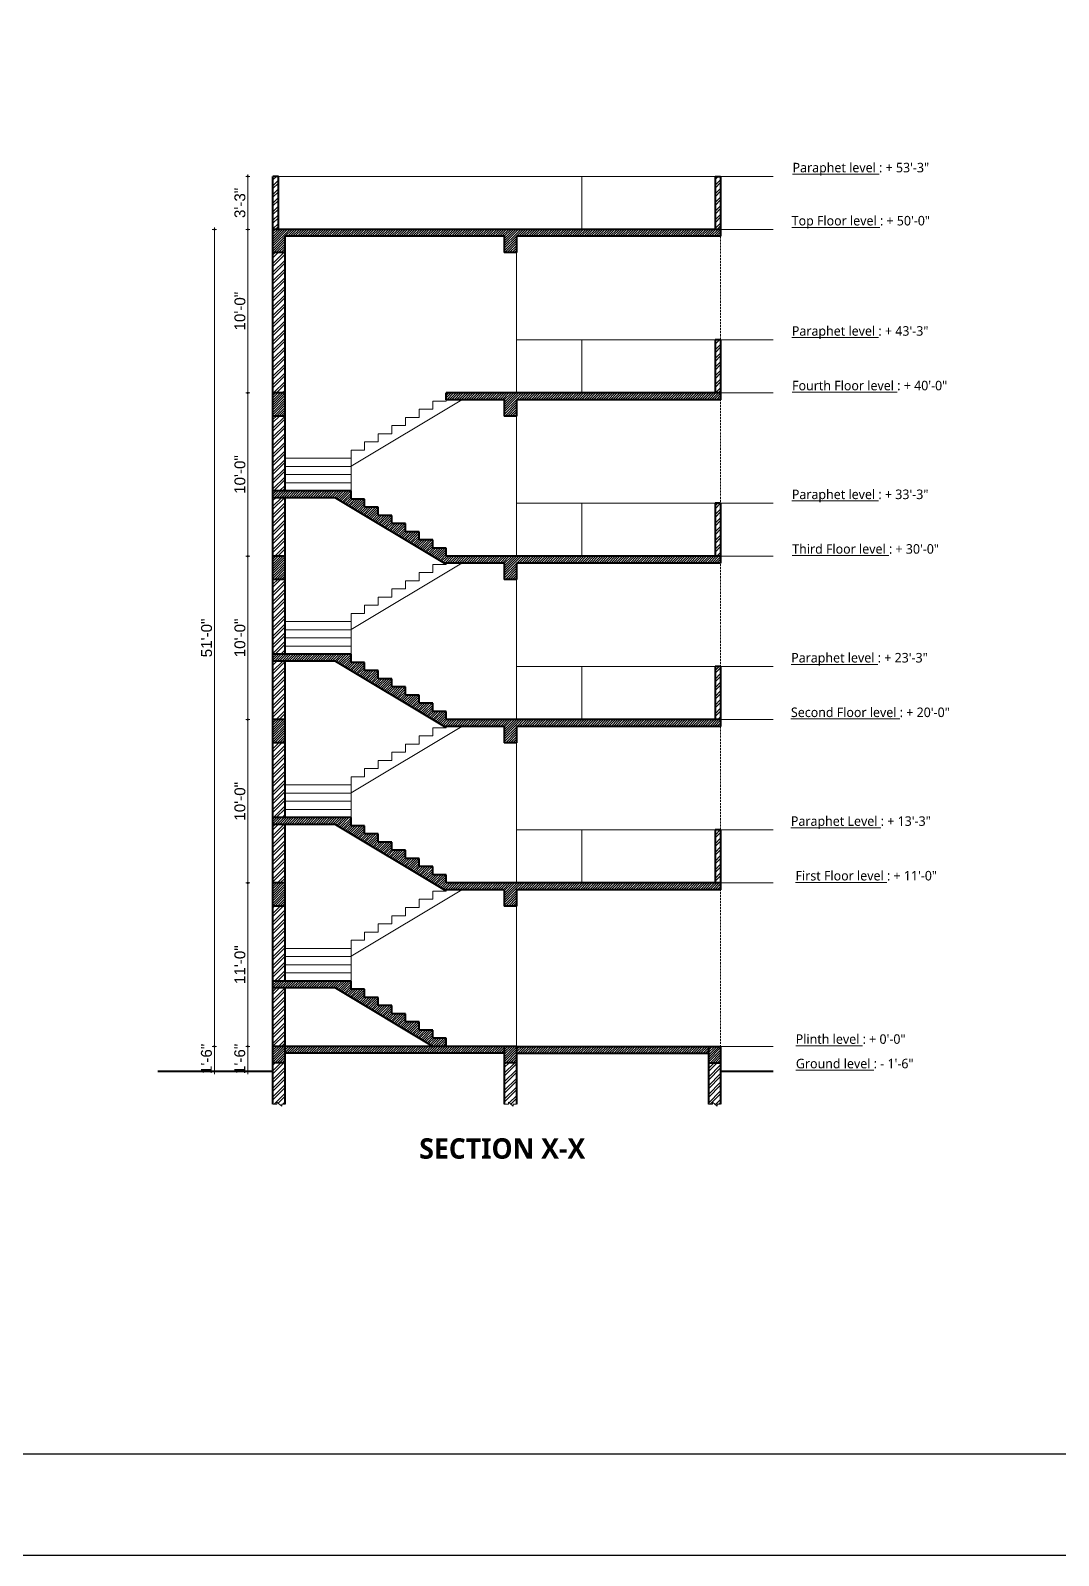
# Model space of a CAD drawing. Header units: inches. Extents: x -71 to 2682309, y -3332 to 801571.
# Drawn here: x 2657306 to 2658062, y 799331 to 800451 of the extents above; entities that cross this region are included whole.
import ezdxf

# ---------------------------------------------------------------- set-up
doc = ezdxf.new("R2010")
doc.units = ezdxf.units.IN
doc.header["$MEASUREMENT"] = 0
doc.header["$PDMODE"] = 99
doc.linetypes.add('DASHED', pattern=[0.75, 0.5, -0.25])
for name, color, linetype, lineweight in [('BORDER', 5, 'Continuous', 60), ('CONC. OUTLINE RA', 150, 'Continuous', 40), ('dimension EA', 251, 'Continuous', 5), ('DOOR-WIN RA', 3, 'Continuous', 20), ('ele 3', 144, 'Continuous', 15), ('Hatch', 254, 'Continuous', 9), ('hatch EA', 253, 'Continuous', 5), ('HATCH RA', 8, 'Continuous', 9), ('Text', 7, 'Continuous', 20), ('wall EA', 24, 'Continuous', 40), ('Win EA', 114, 'Continuous', 5)]:
    doc.layers.add(name, color=color, linetype=linetype, lineweight=lineweight)
doc.layers.add('lettring', color=7, linetype='Continuous')
doc.styles.add('DIM 8', font='arial.ttf', dxfattribs={"height": 8})
doc.styles.get("Standard").update_dxf_attribs({"font": 'arial.ttf'})
doc.dimstyles.new('Copy of DIM 8', dxfattribs={"dimtxt": 8, "dimasz": 1, "dimexe": 6, "dimexo": 18, "dimgap": 1.6875, "dimtad": 1, "dimdec": 0, "dimzin": 3, "dimdsep": 46, "dimlunit": 4, "dimtxsty": 'DIM 8', "dimblk": 'dot 2', "dimcen": 0.09375, "dimse1": 1, "dimse2": 1, "dimclrd": 1, "dimclre": 1, "dimclrt": 256, "dimadec": 0, "dimazin": 0, "dimtfac": 0.75, "dimtdec": 0, "dimtix": 1, "dimtmove": 1, "dimatfit": 3, "dimldrblk": 'DOT', "dimfxl": 1, "dimtolj": 1, "dimtzin": 0, "dimlwd": 9, "dimlwe": 9, "dimarcsym": 0})
pattern_1 = [(45, (-11089.0925, 13350), (-3.181980515, 3.181980515), []), (45, (-11086.971, 13350), (-3.181980515, 3.181980515), [])]
pattern_2 = [(45, (-11089.0925, 13350.9999), (-0.8838834765, 0.8838834765), [])]

# ---------------------------------------------------------------- blocks, each defined once
blk = doc.blocks.new('dot1')
at = {"layer": 'Hatch'}
h = blk.add_hatch(color=256, dxfattribs=at)
edge = h.paths.add_edge_path()
edge.add_arc((0, 0), 1, 0, 360)
for p, q in [((3, 0), (-3, 0)), ((0, 3), (0, -3))]:
    blk.add_line(p, q, dxfattribs=at)
blk.add_circle((0, 0), 1, dxfattribs=at)
blk = doc.blocks.new('dot 2')
at = {"layer": 'Hatch', "xscale": 0.5, "yscale": 0.5, "zscale": 0.5}
blk.add_blockref('dot1', (0, 0), dxfattribs=at)
blk = doc.blocks.new('*D313')
at = {"layer": 'Defpoints', "color": 0, "transparency": 16777216}
for p in [(2657465.9, 799704.5), (2657484.4, 799704.5), (2657484.4, 799686.1)]:
    blk.add_point(p, dxfattribs=at)
at = {"layer": 'lettring', "color": 1, "lineweight": 9, "transparency": 16777216}
for p, q in [((2657465.9, 799705.5), (2657465.9, 799706.5)), ((2657465.9, 799686.1), (2657465.9, 799704.5)), ((2657465.9, 799685.1), (2657465.9, 799684.1))]:
    blk.add_line(p, q, dxfattribs=at)
for p, rotation in [((2657465.9, 799704.5), 270), ((2657465.9, 799686.1), 90)]:
    blk.add_blockref('dot 2', p, dxfattribs=dict(at, rotation=rotation))
at = {"layer": 'lettring', "transparency": 16777216, "insert": (2657460.1, 799695.3), "char_height": 8, "attachment_point": 5, "rotation": 90, "style": 'DIM 8'}
blk.add_mtext('\\A1;1\'-6"', dxfattribs=at)
blk = doc.blocks.new('_Dot')
at = {"color": 0, "linetype": 'ByBlock', "lineweight": -2}
blk.add_line((-0.5, 0), (-1, 0), dxfattribs=at)
at = {"color": 0, "linetype": 'ByBlock', "const_width": 0.5}
blk.add_lwpolyline([(-0.25, 0, 1), (0.25, 0, 1)], format="xyb", close=True, dxfattribs=at)
blk = doc.blocks.new('*D321')
at = {"layer": 'Defpoints', "color": 0, "transparency": 16777216}
for p in [(2657484.4, 799704.5), (2657441.4, 799686.1), (2657484.4, 799686.1)]:
    blk.add_point(p, dxfattribs=at)
at = {"layer": 'lettring', "color": 1, "lineweight": 9, "transparency": 16777216}
for p, q in [((2657441.4, 799705.5), (2657441.4, 799706.5)), ((2657441.4, 799704.5), (2657441.4, 799686.1)), ((2657441.4, 799685.1), (2657441.4, 799684.1))]:
    blk.add_line(p, q, dxfattribs=at)
for p, rotation in [((2657441.4, 799704.5), 270), ((2657441.4, 799686.1), 90)]:
    blk.add_blockref('dot 2', p, dxfattribs=dict(at, rotation=rotation))
at = {"layer": 'lettring', "transparency": 16777216, "insert": (2657435.6, 799695.3), "char_height": 8, "attachment_point": 5, "rotation": 90, "style": 'DIM 8'}
blk.add_mtext('\\A1;1\'-6"', dxfattribs=at)

msp = doc.modelspace()

# ---------------------------------------------------------------- hatches: boundary and pattern name
at = {"layer": 'hatch EA'}
h = msp.add_hatch(dxfattribs=at)
h.set_pattern_fill('ANSI32', color=256, scale=12)
h.set_pattern_definition([(45, (-11089.0925, 13351), (-3.181980515, 3.181980515), []), (45, (-11086.971, 13351), (-3.181980515, 3.181980515), [])])
h.paths.add_polyline_path([(2657488.4, 800343.5), (2657484.4, 800343.5), (2657484.4, 800304.5), (2657488.4, 800304.5)])
h.paths.add_polyline_path([(2657809.3, 800304.5), (2657813.3, 800304.5), (2657813.3, 800343.5), (2657809.3, 800343.5)])
h.paths.add_polyline_path([(2657813.3, 800223.5), (2657809.3, 800223.5), (2657809.3, 800184.5), (2657813.3, 800184.5)])
h.paths.add_polyline_path([(2657484.4, 800184.5), (2657493.4, 800184.5), (2657493.4, 800287.5), (2657484.4, 800287.5)])
h.paths.add_polyline_path([(2657493.4, 800167.5), (2657484.4, 800167.5), (2657484.4, 800112.5), (2657493.4, 800112.5)])
h.paths.add_polyline_path([(2657493.4, 800107.5), (2657484.4, 800107.5), (2657484.4, 800064.5), (2657493.4, 800064.5)])
h.paths.add_polyline_path([(2657493.4, 800047.5), (2657484.4, 800047.5), (2657484.4, 799992.5), (2657493.4, 799992.5)])
h.paths.add_polyline_path([(2657493.4, 799987.5), (2657484.4, 799987.5), (2657484.4, 799944.5), (2657493.4, 799944.5)])
h.paths.add_polyline_path([(2657493.4, 799927.5), (2657484.4, 799927.5), (2657484.4, 799872.5), (2657493.4, 799872.5)])
h.paths.add_polyline_path([(2657484.4, 799824.5), (2657493.4, 799824.5), (2657493.4, 799867.5), (2657484.4, 799867.5)])
h.paths.add_polyline_path([(2657484.4, 799752.5), (2657493.4, 799752.5), (2657493.4, 799807.5), (2657484.4, 799807.5)])
h.paths.add_polyline_path([(2657493.4, 799747.5), (2657484.4, 799747.5), (2657484.4, 799704.5), (2657493.4, 799704.5)])
h.paths.add_polyline_path([(2657809.3, 799824.5), (2657813.3, 799824.5), (2657813.3, 799863.5), (2657809.3, 799863.5)])
h.paths.add_polyline_path([(2657809.3, 799944.5), (2657813.3, 799944.5), (2657813.3, 799983.5), (2657809.3, 799983.5)])
h.paths.add_polyline_path([(2657813.3, 800103.5), (2657809.3, 800103.5), (2657809.3, 800064.5), (2657813.3, 800064.5)])
h = msp.add_hatch(dxfattribs=at)
h.set_pattern_fill('ANSI31', color=256, scale=10)
h.set_pattern_definition(pattern_2)
h.paths.add_polyline_path([(2657663.4, 800304.5), (2657484.4, 800304.5), (2657484.4, 800287.5), (2657493.4, 800287.5), (2657493.4, 800299.5), (2657654.4, 800299.5), (2657654.4, 800287.5), (2657663.4, 800287.5)])
h = msp.add_hatch(dxfattribs=at)
h.set_pattern_fill('ANSI31', color=256, scale=10)
h.set_pattern_definition(pattern_2)
h.paths.add_polyline_path([(2657813.3, 800304.5), (2657663.4, 800304.5), (2657663.4, 800299.5), (2657813.3, 800299.5)])
h = msp.add_hatch(dxfattribs=at)
h.set_pattern_fill('ANSI31', color=256, scale=10)
h.set_pattern_definition(pattern_2)
h.paths.add_polyline_path([(2657493.4, 800184.5), (2657484.4, 800184.5), (2657484.4, 800167.5), (2657493.4, 800167.5)])
h = msp.add_hatch(dxfattribs=at)
h.set_pattern_fill('ANSI31', color=256, scale=10)
h.set_pattern_definition(pattern_2)
h.paths.add_polyline_path([(2657663.4, 800184.5), (2657611.8, 800184.5), (2657611.8, 800179.5), (2657654.4, 800179.5), (2657654.4, 800167.5), (2657663.4, 800167.5)])
h = msp.add_hatch(dxfattribs=at)
h.set_pattern_fill('ANSI31', color=256, scale=10)
h.set_pattern_definition(pattern_2)
h.paths.add_polyline_path([(2657813.3, 800184.5), (2657663.4, 800184.5), (2657663.4, 800179.5), (2657813.3, 800179.5)])
h = msp.add_hatch(dxfattribs=at)
h.set_pattern_fill('ANSI31', color=256, scale=10)
h.set_pattern_definition(pattern_2)
h.paths.add_polyline_path([(2657541.8, 800112.5), (2657484.4, 800112.5), (2657484.4, 800107.5), (2657530.5, 800107.5), (2657610.5, 800059.5), (2657654.4, 800059.5), (2657654.4, 800047.5), (2657663.4, 800047.5), (2657663.4, 800064.5), (2657611.8, 800064.5), (2657611.8, 800070.5), (2657601.8, 800070.5), (2657601.8, 800076.5), (2657591.8, 800076.5), (2657591.8, 800082.5), (2657581.8, 800082.5), (2657581.8, 800088.5), (2657571.8, 800088.5), (2657571.8, 800094.5), (2657561.8, 800094.5), (2657561.8, 800100.5), (2657551.8, 800100.5), (2657551.8, 800106.5), (2657541.8, 800106.5)])
h.paths.add_polyline_path([(2657493.4, 800064.5), (2657484.4, 800064.5), (2657484.4, 800047.5), (2657493.4, 800047.5)], flags=0)
h = msp.add_hatch(dxfattribs=at)
h.set_pattern_fill('ANSI31', color=256, scale=10)
h.set_pattern_definition(pattern_2)
h.paths.add_polyline_path([(2657493.4, 800064.5), (2657484.4, 800064.5), (2657484.4, 800047.5), (2657493.4, 800047.5)])
h = msp.add_hatch(dxfattribs=at)
h.set_pattern_fill('ANSI31', color=256, scale=10)
h.set_pattern_definition(pattern_2)
h.paths.add_polyline_path([(2657813.3, 800064.5), (2657663.4, 800064.5), (2657663.4, 800059.5), (2657813.3, 800059.5)])
h = msp.add_hatch(dxfattribs=at)
h.set_pattern_fill('ANSI31', color=256, scale=10)
h.set_pattern_definition(pattern_2)
h.paths.add_polyline_path([(2657561.8, 799980.5), (2657551.8, 799980.5), (2657551.8, 799986.5), (2657541.8, 799986.5), (2657541.8, 799992.5), (2657484.4, 799992.5), (2657484.4, 799987.5), (2657530.5, 799987.5), (2657610.5, 799939.5), (2657654.4, 799939.5), (2657654.4, 799927.5), (2657663.4, 799927.5), (2657663.4, 799944.5), (2657611.8, 799944.5), (2657611.8, 799950.5), (2657601.8, 799950.5), (2657601.8, 799956.5), (2657591.8, 799956.5), (2657591.8, 799962.5), (2657581.8, 799962.5), (2657581.8, 799968.5), (2657571.8, 799968.5), (2657571.8, 799974.5), (2657561.8, 799974.5)])
h = msp.add_hatch(dxfattribs=at)
h.set_pattern_fill('ANSI31', color=256, scale=10)
h.set_pattern_definition(pattern_2)
h.paths.add_polyline_path([(2657484.4, 799944.5), (2657484.4, 799927.5), (2657493.4, 799927.5), (2657493.4, 799944.5)])
h = msp.add_hatch(dxfattribs=at)
h.set_pattern_fill('ANSI31', color=256, scale=10)
h.set_pattern_definition(pattern_2)
h.paths.add_polyline_path([(2657813.3, 799944.5), (2657663.4, 799944.5), (2657663.4, 799939.5), (2657813.3, 799939.5)])
h = msp.add_hatch(dxfattribs=at)
h.set_pattern_fill('ANSI31', color=256, scale=10)
h.set_pattern_definition(pattern_2)
h.paths.add_polyline_path([(2657551.8, 799866.5), (2657541.8, 799866.5), (2657541.8, 799872.5), (2657484.4, 799872.5), (2657484.4, 799867.5), (2657530.5, 799867.5), (2657610.5, 799819.5), (2657654.4, 799819.5), (2657654.4, 799807.5), (2657663.4, 799807.5), (2657663.4, 799824.5), (2657611.8, 799824.5), (2657611.8, 799830.5), (2657601.8, 799830.5), (2657601.8, 799836.5), (2657591.8, 799836.5), (2657591.8, 799842.5), (2657581.8, 799842.5), (2657581.8, 799848.5), (2657571.8, 799848.5), (2657571.8, 799854.5), (2657561.8, 799854.5), (2657561.8, 799860.5), (2657551.8, 799860.5)])
h = msp.add_hatch(dxfattribs=at)
h.set_pattern_fill('ANSI31', color=256, scale=10)
h.set_pattern_definition(pattern_2)
h.paths.add_polyline_path([(2657484.4, 799807.5), (2657493.4, 799807.5), (2657493.4, 799824.5), (2657484.4, 799824.5)])
h = msp.add_hatch(dxfattribs=at)
h.set_pattern_fill('ANSI31', color=256, scale=10)
h.set_pattern_definition(pattern_2)
h.paths.add_polyline_path([(2657813.3, 799824.5), (2657663.4, 799824.5), (2657663.4, 799819.5), (2657813.3, 799819.5)])
h = msp.add_hatch(dxfattribs=at)
h.set_pattern_fill('ANSI31', color=256, scale=10)
h.set_pattern_definition(pattern_2)
h.paths.add_polyline_path([(2657602.1, 799704.5), (2657611.8, 799704.5), (2657611.8, 799710.5), (2657601.8, 799710.5), (2657601.8, 799716.5), (2657591.8, 799716.5), (2657591.8, 799722.5), (2657581.8, 799722.5), (2657581.8, 799728.5), (2657571.8, 799728.5), (2657571.8, 799734.5), (2657561.8, 799734.5), (2657561.8, 799740.5), (2657551.8, 799740.5), (2657551.8, 799746.5), (2657541.8, 799746.5), (2657541.8, 799752.5), (2657484.4, 799752.5), (2657484.4, 799747.5), (2657530.5, 799747.5)])
h = msp.add_hatch(dxfattribs=at)
h.set_pattern_fill('ANSI31', color=256, scale=10)
h.set_pattern_definition(pattern_2)
h.paths.add_polyline_path([(2657484.4, 799704.5), (2657484.4, 799692.5), (2657493.4, 799692.5), (2657493.4, 799704.5)])
h = msp.add_hatch(dxfattribs=at)
h.set_pattern_fill('ANSI31', color=256, scale=10)
h.set_pattern_definition(pattern_2)
h.paths.add_polyline_path([(2657654.4, 799699.5), (2657654.4, 799704.5), (2657493.4, 799704.5), (2657493.4, 799699.5)])
h = msp.add_hatch(dxfattribs=at)
h.set_pattern_fill('ANSI31', color=256, scale=10)
h.set_pattern_definition(pattern_2)
h.paths.add_polyline_path([(2657654.4, 799704.5), (2657654.4, 799692.5), (2657663.4, 799692.5), (2657663.4, 799704.5)])
h = msp.add_hatch(dxfattribs=at)
h.set_pattern_fill('ANSI31', color=256, scale=10)
h.set_pattern_definition(pattern_2)
h.paths.add_polyline_path([(2657804.3, 799704.5), (2657663.4, 799704.5), (2657663.4, 799699.5), (2657804.3, 799699.5)])
h.paths.add_polyline_path([(2657813.3, 799704.5), (2657804.3, 799704.5), (2657804.3, 799699.5), (2657804.3, 799692.5), (2657813.3, 799692.5)])
h = msp.add_hatch(dxfattribs=at)
h.set_pattern_fill('ANSI32', color=256, scale=12)
h.set_pattern_definition(pattern_1)
h.paths.add_polyline_path([(2657493.4, 799692.5), (2657484.4, 799692.5), (2657484.4, 799662.1), (2657487.4, 799662.1), (2657487.4, 799663.5), (2657490.9, 799660.7), (2657490.9, 799662.1), (2657493.4, 799662.1)])
h = msp.add_hatch(dxfattribs=at)
h.set_pattern_fill('ANSI32', color=256, scale=12)
h.set_pattern_definition(pattern_1)
h.paths.add_polyline_path([(2657654.4, 799662.1), (2657657.4, 799662.1), (2657657.4, 799663.5), (2657660.9, 799660.7), (2657660.9, 799662.1), (2657663.4, 799662.1), (2657663.4, 799692.5), (2657654.4, 799692.5)])
h = msp.add_hatch(dxfattribs=at)
h.set_pattern_fill('ANSI32', color=256, scale=12)
h.set_pattern_definition(pattern_1)
h.paths.add_polyline_path([(2657813.3, 799692.5), (2657804.3, 799692.5), (2657804.3, 799662.1), (2657807.3, 799662.1), (2657807.3, 799663.5), (2657810.8, 799660.7), (2657810.8, 799662.1), (2657813.3, 799662.1)])

# ---------------------------------------------------------------- linework, layer by layer
at = {"layer": 'BORDER', "lineweight": 30}
msp.add_lwpolyline([(2658534, 801496), (2656997.9, 801496), (2655557.4, 801496), (2655557.4, 800447.6), (2655557.4, 799405.3), (2656997.9, 799405.3), (2658534, 799405.3)], dxfattribs=at)
at = {"layer": 'CONC. OUTLINE RA'}
for p, q in [((2657484.4, 800287.5), (2657484.4, 800304.5)), ((2657813.3, 800304.5), (2657484.4, 800304.5)), ((2657493.4, 800287.5), (2657493.4, 800299.5)), ((2657493.4, 800287.5), (2657493.4, 800299.5)), ((2657654.4, 800299.5), (2657493.4, 800299.5)), ((2657654.4, 800299.5), (2657654.4, 800287.5)), ((2657813.3, 800299.5), (2657663.4, 800299.5)), ((2657663.4, 800299.5), (2657663.4, 800287.5)), ((2657813.3, 800304.5), (2657813.3, 800299.5)), ((2657493.4, 800287.5), (2657484.4, 800287.5)), ((2657663.4, 800287.5), (2657654.4, 800287.5)), ((2657484.4, 800167.5), (2657484.4, 800184.5)), ((2657493.4, 800184.5), (2657484.4, 800184.5)), ((2657493.4, 800167.5), (2657493.4, 800184.5)), ((2657813.3, 800184.5), (2657611.8, 800184.5)), ((2657611.8, 800179.5), (2657611.8, 800184.5)), ((2657654.4, 800179.5), (2657611.8, 800179.5)), ((2657654.4, 800179.5), (2657654.4, 800167.5)), ((2657813.3, 800179.5), (2657663.4, 800179.5)), ((2657663.4, 800179.5), (2657663.4, 800167.5)), ((2657813.3, 800184.5), (2657813.3, 800179.5)), ((2657493.4, 800167.5), (2657484.4, 800167.5)), ((2657663.4, 800167.5), (2657654.4, 800167.5)), ((2657484.4, 800107.5), (2657484.4, 800112.5)), ((2657541.8, 800112.5), (2657484.4, 800112.5)), ((2657541.8, 800106.5), (2657541.8, 800112.5)), ((2657530.5, 800107.5), (2657484.4, 800107.5)), ((2657530.5, 800107.5), (2657610.5, 800059.5)), ((2657551.8, 800106.5), (2657541.8, 800106.5)), ((2657551.8, 800100.5), (2657551.8, 800106.5)), ((2657561.8, 800100.5), (2657551.8, 800100.5)), ((2657561.8, 800094.5), (2657561.8, 800100.5)), ((2657571.8, 800094.5), (2657561.8, 800094.5)), ((2657571.8, 800088.5), (2657571.8, 800094.5)), ((2657581.8, 800088.5), (2657571.8, 800088.5)), ((2657581.8, 800082.5), (2657581.8, 800088.5)), ((2657591.8, 800082.5), (2657581.8, 800082.5)), ((2657591.8, 800076.5), (2657591.8, 800082.5)), ((2657601.8, 800076.5), (2657591.8, 800076.5)), ((2657601.8, 800070.5), (2657601.8, 800076.5)), ((2657484.4, 800047.5), (2657484.4, 800064.5)), ((2657493.4, 800064.5), (2657484.4, 800064.5)), ((2657493.4, 800047.5), (2657493.4, 800064.5)), ((2657611.8, 800070.5), (2657601.8, 800070.5)), ((2657611.8, 800064.5), (2657611.8, 800070.5)), ((2657813.3, 800064.5), (2657611.8, 800064.5)), ((2657813.3, 800064.5), (2657813.3, 800059.5)), ((2657654.4, 800059.5), (2657610.5, 800059.5)), ((2657654.4, 800059.5), (2657654.4, 800047.5)), ((2657813.3, 800059.5), (2657663.4, 800059.5)), ((2657663.4, 800059.5), (2657663.4, 800047.5)), ((2657493.4, 800047.5), (2657484.4, 800047.5)), ((2657663.4, 800047.5), (2657654.4, 800047.5)), ((2657484.4, 799987.5), (2657484.4, 799992.5)), ((2657541.8, 799992.5), (2657484.4, 799992.5)), ((2657530.5, 799987.5), (2657484.4, 799987.5)), ((2657530.5, 799987.5), (2657610.5, 799939.5)), ((2657541.8, 799986.5), (2657541.8, 799992.5)), ((2657551.8, 799986.5), (2657541.8, 799986.5)), ((2657551.8, 799980.5), (2657551.8, 799986.5)), ((2657561.8, 799980.5), (2657551.8, 799980.5)), ((2657561.8, 799974.5), (2657561.8, 799980.5)), ((2657571.8, 799974.5), (2657561.8, 799974.5)), ((2657571.8, 799968.5), (2657571.8, 799974.5)), ((2657581.8, 799968.5), (2657571.8, 799968.5)), ((2657581.8, 799962.5), (2657581.8, 799968.5)), ((2657591.8, 799962.5), (2657581.8, 799962.5)), ((2657591.8, 799956.5), (2657591.8, 799962.5)), ((2657601.8, 799956.5), (2657591.8, 799956.5)), ((2657601.8, 799950.5), (2657601.8, 799956.5)), ((2657484.4, 799927.5), (2657484.4, 799944.5)), ((2657493.4, 799944.5), (2657484.4, 799944.5)), ((2657493.4, 799927.5), (2657493.4, 799944.5)), ((2657611.8, 799950.5), (2657601.8, 799950.5)), ((2657611.8, 799944.5), (2657611.8, 799950.5)), ((2657813.3, 799944.5), (2657611.8, 799944.5)), ((2657813.3, 799944.5), (2657813.3, 799939.5)), ((2657654.4, 799939.5), (2657610.5, 799939.5)), ((2657654.4, 799939.5), (2657654.4, 799927.5)), ((2657813.3, 799939.5), (2657663.4, 799939.5)), ((2657663.4, 799939.5), (2657663.4, 799927.5)), ((2657493.4, 799927.5), (2657484.4, 799927.5)), ((2657663.4, 799927.5), (2657654.4, 799927.5)), ((2657484.4, 799867.5), (2657484.4, 799872.5)), ((2657541.8, 799872.5), (2657484.4, 799872.5)), ((2657530.5, 799867.5), (2657484.4, 799867.5)), ((2657530.5, 799867.5), (2657610.5, 799819.5)), ((2657541.8, 799866.5), (2657541.8, 799872.5)), ((2657551.8, 799866.5), (2657541.8, 799866.5)), ((2657551.8, 799860.5), (2657551.8, 799866.5)), ((2657561.8, 799860.5), (2657551.8, 799860.5)), ((2657561.8, 799854.5), (2657561.8, 799860.5)), ((2657571.8, 799854.5), (2657561.8, 799854.5)), ((2657571.8, 799848.5), (2657571.8, 799854.5)), ((2657581.8, 799848.5), (2657571.8, 799848.5)), ((2657581.8, 799842.5), (2657581.8, 799848.5)), ((2657591.8, 799842.5), (2657581.8, 799842.5)), ((2657591.8, 799836.5), (2657591.8, 799842.5)), ((2657601.8, 799836.5), (2657591.8, 799836.5)), ((2657601.8, 799830.5), (2657601.8, 799836.5)), ((2657611.8, 799830.5), (2657601.8, 799830.5)), ((2657611.8, 799824.5), (2657611.8, 799830.5)), ((2657484.4, 799807.5), (2657484.4, 799824.5)), ((2657493.4, 799824.5), (2657484.4, 799824.5)), ((2657493.4, 799807.5), (2657493.4, 799824.5)), ((2657654.4, 799819.5), (2657610.5, 799819.5)), ((2657813.3, 799824.5), (2657611.8, 799824.5)), ((2657654.4, 799819.5), (2657654.4, 799807.5)), ((2657813.3, 799819.5), (2657663.4, 799819.5)), ((2657663.4, 799819.5), (2657663.4, 799807.5)), ((2657813.3, 799824.5), (2657813.3, 799819.5)), ((2657493.4, 799807.5), (2657484.4, 799807.5)), ((2657663.4, 799807.5), (2657654.4, 799807.5)), ((2657484.4, 799747.5), (2657484.4, 799752.5)), ((2657541.8, 799752.5), (2657484.4, 799752.5)), ((2657541.8, 799746.5), (2657541.8, 799752.5)), ((2657530.5, 799747.5), (2657484.4, 799747.5)), ((2657530.5, 799747.5), (2657602.1, 799704.5)), ((2657551.8, 799746.5), (2657541.8, 799746.5)), ((2657551.8, 799740.5), (2657551.8, 799746.5)), ((2657561.8, 799740.5), (2657551.8, 799740.5)), ((2657561.8, 799734.5), (2657561.8, 799740.5)), ((2657571.8, 799734.5), (2657561.8, 799734.5)), ((2657571.8, 799728.5), (2657571.8, 799734.5)), ((2657581.8, 799728.5), (2657571.8, 799728.5)), ((2657581.8, 799722.5), (2657581.8, 799728.5)), ((2657591.8, 799722.5), (2657581.8, 799722.5)), ((2657591.8, 799716.5), (2657591.8, 799722.5)), ((2657601.8, 799716.5), (2657591.8, 799716.5)), ((2657601.8, 799710.5), (2657601.8, 799716.5)), ((2657611.8, 799710.5), (2657601.8, 799710.5)), ((2657611.8, 799704.5), (2657611.8, 799710.5)), ((2657484.4, 799692.5), (2657484.4, 799704.5)), ((2657493.4, 799704.5), (2657484.4, 799704.5)), ((2657493.4, 799692.5), (2657493.4, 799704.5)), ((2657654.4, 799704.5), (2657493.4, 799704.5)), ((2657654.4, 799699.5), (2657493.4, 799699.5)), ((2657663.4, 799704.5), (2657654.4, 799704.5)), ((2657654.4, 799704.5), (2657654.4, 799692.5)), ((2657663.4, 799704.5), (2657663.4, 799692.5)), ((2657663.4, 799704.5), (2657813.3, 799704.5)), ((2657663.4, 799699.5), (2657804.3, 799699.5)), ((2657804.3, 799704.5), (2657804.3, 799692.5)), ((2657813.3, 799704.5), (2657813.3, 799692.5)), ((2657493.4, 799692.5), (2657484.4, 799692.5)), ((2657663.4, 799692.5), (2657654.4, 799692.5)), ((2657804.3, 799692.5), (2657813.3, 799692.5))]:
    msp.add_line(p, q, dxfattribs=at)
at = {"layer": 'Defpoints'}
msp.add_lwpolyline([(2655428.8, 801570.8), (2658596.8, 801570.8), (2658596.8, 799330.5), (2655428.8, 799330.5)], close=True, dxfattribs=at)
at = {"layer": 'dimension EA', "linetype": 'ByBlock', "lineweight": 0}
for p, q in [((2657813.3, 800343.5), (2657851.9, 800343.5)), ((2657813.3, 800304.5), (2657851.9, 800304.5)), ((2657813.3, 800223.5), (2657851.9, 800223.5)), ((2657813.3, 800184.5), (2657851.9, 800184.5)), ((2657813.3, 800103.5), (2657851.9, 800103.5)), ((2657813.3, 800064.5), (2657851.9, 800064.5)), ((2657813.3, 799983.5), (2657851.9, 799983.5)), ((2657813.3, 799944.5), (2657851.9, 799944.5)), ((2657813.3, 799863.5), (2657851.9, 799863.5)), ((2657813.3, 799824.5), (2657851.9, 799824.5)), ((2657813.3, 799704.5), (2657851.9, 799704.5))]:
    msp.add_line(p, q, dxfattribs=at)
at = {"layer": 'DOOR-WIN RA'}
for p, q in [((2657541.8, 800130.7), (2657623.2, 800179.5)), ((2657611.8, 800178.5), (2657601.8, 800178.5)), ((2657601.8, 800172.5), (2657601.8, 800178.5)), ((2657601.8, 800178.5), (2657611.8, 800178.5)), ((2657611.8, 800178.5), (2657611.8, 800179.5)), ((2657581.8, 800160.5), (2657581.8, 800166.5)), ((2657581.8, 800166.5), (2657591.8, 800166.5)), ((2657591.8, 800166.5), (2657591.8, 800172.5)), ((2657591.8, 800172.5), (2657601.8, 800172.5)), ((2657561.8, 800148.5), (2657561.8, 800154.5)), ((2657561.8, 800154.5), (2657571.8, 800154.5)), ((2657571.8, 800154.5), (2657571.8, 800160.5)), ((2657571.8, 800160.5), (2657581.8, 800160.5)), ((2657541.8, 800136.5), (2657541.8, 800142.5)), ((2657541.8, 800142.5), (2657551.8, 800142.5)), ((2657551.8, 800142.5), (2657551.8, 800148.5)), ((2657551.8, 800148.5), (2657561.8, 800148.5)), ((2657541.8, 800136.5), (2657493.4, 800136.5)), ((2657541.8, 800136.5), (2657541.8, 800112.5)), ((2657541.8, 800130.5), (2657493.4, 800130.5)), ((2657541.8, 800124.5), (2657493.4, 800124.5)), ((2657541.8, 800118.5), (2657493.4, 800118.5)), ((2657541.8, 800010.7), (2657623.2, 800059.5)), ((2657611.8, 800058.5), (2657601.8, 800058.5)), ((2657601.8, 800052.5), (2657601.8, 800058.5)), ((2657601.8, 800058.5), (2657611.8, 800058.5)), ((2657611.8, 800058.5), (2657611.8, 800059.5)), ((2657581.8, 800040.5), (2657581.8, 800046.5)), ((2657581.8, 800046.5), (2657591.8, 800046.5)), ((2657591.8, 800046.5), (2657591.8, 800052.5)), ((2657591.8, 800052.5), (2657601.8, 800052.5)), ((2657561.8, 800028.5), (2657561.8, 800034.5)), ((2657561.8, 800034.5), (2657571.8, 800034.5)), ((2657571.8, 800034.5), (2657571.8, 800040.5)), ((2657571.8, 800040.5), (2657581.8, 800040.5)), ((2657541.8, 800016.5), (2657541.8, 800022.5)), ((2657541.8, 800022.5), (2657551.8, 800022.5)), ((2657551.8, 800022.5), (2657551.8, 800028.5)), ((2657551.8, 800028.5), (2657561.8, 800028.5)), ((2657541.8, 800016.5), (2657493.4, 800016.5)), ((2657541.8, 800010.5), (2657493.4, 800010.5)), ((2657541.8, 800016.5), (2657541.8, 799992.5)), ((2657541.8, 800004.5), (2657493.4, 800004.5)), ((2657541.8, 799998.5), (2657493.4, 799998.5)), ((2657541.8, 799890.7), (2657623.2, 799939.5)), ((2657591.8, 799926.5), (2657591.8, 799932.5)), ((2657591.8, 799932.5), (2657601.8, 799932.5)), ((2657611.8, 799938.5), (2657601.8, 799938.5)), ((2657601.8, 799932.5), (2657601.8, 799938.5)), ((2657601.8, 799938.5), (2657611.8, 799938.5)), ((2657611.8, 799938.5), (2657611.8, 799939.5)), ((2657571.8, 799914.5), (2657571.8, 799920.5)), ((2657571.8, 799920.5), (2657581.8, 799920.5)), ((2657581.8, 799920.5), (2657581.8, 799926.5)), ((2657581.8, 799926.5), (2657591.8, 799926.5)), ((2657551.8, 799902.5), (2657551.8, 799908.5)), ((2657551.8, 799908.5), (2657561.8, 799908.5)), ((2657561.8, 799908.5), (2657561.8, 799914.5)), ((2657561.8, 799914.5), (2657571.8, 799914.5)), ((2657541.8, 799896.5), (2657493.4, 799896.5)), ((2657541.8, 799896.5), (2657541.8, 799902.5)), ((2657541.8, 799902.5), (2657551.8, 799902.5)), ((2657541.8, 799896.5), (2657541.8, 799872.5)), ((2657541.8, 799890.5), (2657493.4, 799890.5)), ((2657541.8, 799884.5), (2657493.4, 799884.5)), ((2657541.8, 799878.5), (2657493.4, 799878.5)), ((2657541.8, 799770.7), (2657623.2, 799819.5)), ((2657611.8, 799818.5), (2657601.8, 799818.5)), ((2657601.8, 799812.5), (2657601.8, 799818.5)), ((2657601.8, 799818.5), (2657611.8, 799818.5)), ((2657611.8, 799818.5), (2657611.8, 799819.5)), ((2657581.8, 799800.5), (2657581.8, 799806.5)), ((2657581.8, 799806.5), (2657591.8, 799806.5)), ((2657591.8, 799806.5), (2657591.8, 799812.5)), ((2657591.8, 799812.5), (2657601.8, 799812.5)), ((2657571.8, 799794.5), (2657571.8, 799800.5)), ((2657571.8, 799800.5), (2657581.8, 799800.5)), ((2657551.8, 799782.5), (2657551.8, 799788.5)), ((2657551.8, 799788.5), (2657561.8, 799788.5)), ((2657561.8, 799788.5), (2657561.8, 799794.5)), ((2657561.8, 799794.5), (2657571.8, 799794.5)), ((2657541.8, 799776.5), (2657493.4, 799776.5)), ((2657541.8, 799776.5), (2657541.8, 799782.5)), ((2657541.8, 799782.5), (2657551.8, 799782.5)), ((2657541.8, 799776.5), (2657541.8, 799752.5)), ((2657541.8, 799770.5), (2657493.4, 799770.5)), ((2657541.8, 799764.5), (2657493.4, 799764.5)), ((2657541.8, 799758.5), (2657493.4, 799758.5)), ((2657487.4, 799662.1), (2657484.4, 799662.1)), ((2657487.4, 799662.1), (2657487.4, 799663.5)), ((2657487.4, 799663.5), (2657490.9, 799660.7)), ((2657493.4, 799662.1), (2657490.9, 799662.1)), ((2657490.9, 799660.7), (2657490.9, 799662.1)), ((2657657.4, 799662.1), (2657654.4, 799662.1)), ((2657657.4, 799662.1), (2657657.4, 799663.5)), ((2657657.4, 799663.5), (2657660.9, 799660.7)), ((2657663.4, 799662.1), (2657660.9, 799662.1)), ((2657660.9, 799660.7), (2657660.9, 799662.1)), ((2657807.3, 799662.1), (2657804.3, 799662.1)), ((2657807.3, 799662.1), (2657807.3, 799663.5)), ((2657807.3, 799663.5), (2657810.8, 799660.7)), ((2657813.3, 799662.1), (2657810.8, 799662.1)), ((2657810.8, 799660.7), (2657810.8, 799662.1))]:
    msp.add_line(p, q, dxfattribs=at)
at = {"layer": 'ele 3'}
for p, q in [((2657711.4, 800343.5), (2657488.4, 800343.5)), ((2657663.4, 800287.5), (2657663.4, 800184.5)), ((2657711.4, 800223.5), (2657663.4, 800223.5)), ((2657663.4, 800064.5), (2657663.4, 800167.5)), ((2657711.4, 800103.5), (2657663.4, 800103.5)), ((2657663.4, 800047.5), (2657663.4, 799944.5)), ((2657711.4, 799983.5), (2657663.4, 799983.5)), ((2657663.4, 799927.5), (2657663.4, 799824.5)), ((2657711.4, 799863.5), (2657663.4, 799863.5)), ((2657663.4, 799807.5), (2657663.4, 799704.5))]:
    msp.add_line(p, q, dxfattribs=at)
at = {"layer": 'HATCH RA', "linetype": 'DASHED', "ltscale": 3}
msp.add_line((2657813.3, 800299.5), (2657813.3, 799704.5), dxfattribs=at)
at = {"layer": 'wall EA'}
for p, q in [((2657488.4, 800343.5), (2657484.4, 800343.5)), ((2657484.4, 800304.5), (2657484.4, 800343.5)), ((2657488.4, 800304.5), (2657488.4, 800343.5)), ((2657809.3, 800343.5), (2657809.3, 800304.5)), ((2657809.3, 800343.5), (2657813.3, 800343.5)), ((2657813.3, 800343.5), (2657813.3, 800304.5)), ((2657484.4, 800184.5), (2657484.4, 800287.5)), ((2657493.4, 800184.5), (2657493.4, 800287.5)), ((2657813.3, 800223.5), (2657809.3, 800223.5)), ((2657809.3, 800223.5), (2657809.3, 800184.5)), ((2657813.3, 800223.5), (2657813.3, 800184.5)), ((2657484.4, 800112.5), (2657484.4, 800167.5)), ((2657493.4, 800112.5), (2657493.4, 800167.5)), ((2657484.4, 800064.5), (2657484.4, 800107.5)), ((2657493.4, 800064.5), (2657493.4, 800107.5)), ((2657813.3, 800103.5), (2657809.3, 800103.5)), ((2657809.3, 800103.5), (2657809.3, 800064.5)), ((2657813.3, 800103.5), (2657813.3, 800064.5)), ((2657484.4, 799992.5), (2657484.4, 800047.5)), ((2657484.4, 799992.5), (2657484.4, 800047.5)), ((2657493.4, 799992.5), (2657493.4, 800047.5)), ((2657493.4, 799992.5), (2657493.4, 800047.5)), ((2657484.4, 799944.5), (2657484.4, 799987.5)), ((2657493.4, 799944.5), (2657493.4, 799987.5)), ((2657813.3, 799983.5), (2657809.3, 799983.5)), ((2657809.3, 799983.5), (2657809.3, 799944.5)), ((2657813.3, 799983.5), (2657813.3, 799944.5)), ((2657484.4, 799872.5), (2657484.4, 799927.5)), ((2657493.4, 799872.5), (2657493.4, 799927.5)), ((2657484.4, 799824.5), (2657484.4, 799867.5)), ((2657493.4, 799824.5), (2657493.4, 799867.5)), ((2657813.3, 799863.5), (2657809.3, 799863.5)), ((2657809.3, 799863.5), (2657809.3, 799824.5)), ((2657813.3, 799863.5), (2657813.3, 799824.5)), ((2657484.4, 799752.5), (2657484.4, 799807.5)), ((2657493.4, 799752.5), (2657493.4, 799807.5)), ((2657484.4, 799704.5), (2657484.4, 799747.5)), ((2657493.4, 799704.5), (2657493.4, 799747.5)), ((2657484.4, 799686.1), (2657399.9, 799686.1)), ((2657484.4, 799662.1), (2657484.4, 799692.5)), ((2657493.4, 799662.1), (2657493.4, 799692.5)), ((2657654.4, 799692.5), (2657654.4, 799662.1)), ((2657663.4, 799692.5), (2657663.4, 799662.1)), ((2657804.3, 799692.5), (2657804.3, 799662.1)), ((2657813.3, 799692.5), (2657813.3, 799662.1)), ((2657851.9, 799686.1), (2657813.3, 799686.1))]:
    msp.add_line(p, q, dxfattribs=at)
at = {"layer": 'Win EA'}
for p, q in [((2657711.4, 800343.5), (2657711.4, 800304.5)), ((2657711.4, 800343.5), (2657809.3, 800343.5)), ((2657809.3, 800223.5), (2657711.4, 800223.5)), ((2657711.4, 800184.5), (2657711.4, 800223.5)), ((2657809.3, 800103.5), (2657711.4, 800103.5)), ((2657711.4, 800064.5), (2657711.4, 800103.5)), ((2657809.3, 799983.5), (2657711.4, 799983.5)), ((2657711.4, 799944.5), (2657711.4, 799983.5)), ((2657809.3, 799863.5), (2657711.4, 799863.5)), ((2657711.4, 799863.5), (2657711.4, 799824.5))]:
    msp.add_line(p, q, dxfattribs=at)

# ---------------------------------------------------------------- texts
at = {"layer": 'Text', "width": 252.385, "attachment_point": 5}
for s, insert, char_height in [('{\\fTrebuchet MS|b0|i0|c0|p34;\\LParaphet level\\l : + 53\'-3"}', (2657916.3, 800348.8, 0), 7), ('{\\fTrebuchet MS|b0|i0|c0|p34;\\LTop Floor level\\l : + 50\'-0"}', (2657916.3, 800309.8, 0), 7), ('{\\fTrebuchet MS|b0|i0|c0|p34;\\LParaphet level\\l : + 43\'-3"}', (2657915.8, 800228.8, 0), 7), ('{\\fTrebuchet MS|b0|i0|c0|p34;\\LFourth Floor level\\l : + 40\'-0" }', (2657922.8, 800189.8, 0), 7), ('{\\fTrebuchet MS|b0|i0|c0|p34;\\LParaphet level\\l : + 33\'-3"}', (2657915.8, 800108.8, 0), 7), ('{\\fTrebuchet MS|b0|i0|c0|p34;\\LThird Floor level\\l : + 30\'-0"}', (2657919.8, 800069.8, 0), 7), ('{\\fTrebuchet MS|b0|i0|c0|p34;\\LParaphet level\\l : + 23\'-3"}', (2657915.3, 799988.8, 0), 7), ('{\\fTrebuchet MS|b0|i0|c0|p34;\\LSecond Floor level\\l : + 20\'-0"}', (2657923.3, 799949.8, 0), 7), ('{\\fTrebuchet MS|b0|i0|c0|p34;\\LParaphet Level\\l : + 13\'-3"}', (2657916.3, 799868.8, 0), 7), ('{\\fTrebuchet MS|b0|i0|c0|p34;\\LFirst Floor level\\l : + 11\'-0"}', (2657920.3, 799829.8, 0), 7), ('{\\fTrebuchet MS|b0|i0|c0|p34;\\LPlinth level\\l : + 0\'-0"}', (2657908.8, 799709.8, 0), 7), ('{\\fTrebuchet MS|b0|i0|c0|p34;\\LGround level\\l : - 1\'-6"}', (2657911.8, 799691.8, 0), 7), ('{\\fTrebuchet MS|b1|i0|c0|p34;SECTION X-X}', (2657652.9, 799629.4), 15)]:
    msp.add_mtext(s, dxfattribs=dict(at, insert=insert, char_height=char_height))

# ---------------------------------------------------------------- dimensions: what is measured, and where the dimension line sits
at = {"layer": 'lettring'}
for base, p1, p2 in [((2657465.9, 800343.5), (2657484.4, 800304.5), (2657484.4, 800343.5)), ((2657465.9, 800304.5), (2657484.4, 800184.5), (2657484.4, 800304.5)), ((2657465.9, 800184.5), (2657484.4, 800064.5), (2657484.4, 800184.5)), ((2657465.9, 800064.5), (2657484.4, 799944.5), (2657484.4, 800064.5)), ((2657465.9, 799944.5), (2657484.4, 799824.5), (2657484.4, 799944.5))]:
    msp.add_linear_dim(base=base, p1=p1, p2=p2, angle=90, dimstyle='Copy of DIM 8', dxfattribs=at).render()
for base, p2, text in [((2657441.4, 800304.5), (2657484.4, 800304.5), '51\'-0"'), ((2657465.9, 799824.5), (2657484.4, 799824.5), '11\'-0"')]:
    msp.add_linear_dim(base=base, p1=(2657484.4, 799704.5), p2=p2, angle=90, text=text, dimstyle='Copy of DIM 8', dxfattribs=at).render()
for base, p1, p2, picture, middle in [((2657441.4, 799686.1), (2657484.4, 799704.5), (2657484.4, 799686.1), '*D321', (2657435.6, 799695.3)), ((2657465.9, 799704.5), (2657484.4, 799686.1), (2657484.4, 799704.5), '*D313', (2657460.1, 799695.3))]:
    dim = msp.add_linear_dim(base=base, p1=p1, p2=p2, angle=90, dimstyle='Copy of DIM 8', dxfattribs=at)
    dim.commit()
    dim.dimension.update_dxf_attribs({"geometry": picture, "text_midpoint": middle})

doc.saveas('drawing.dxf')
